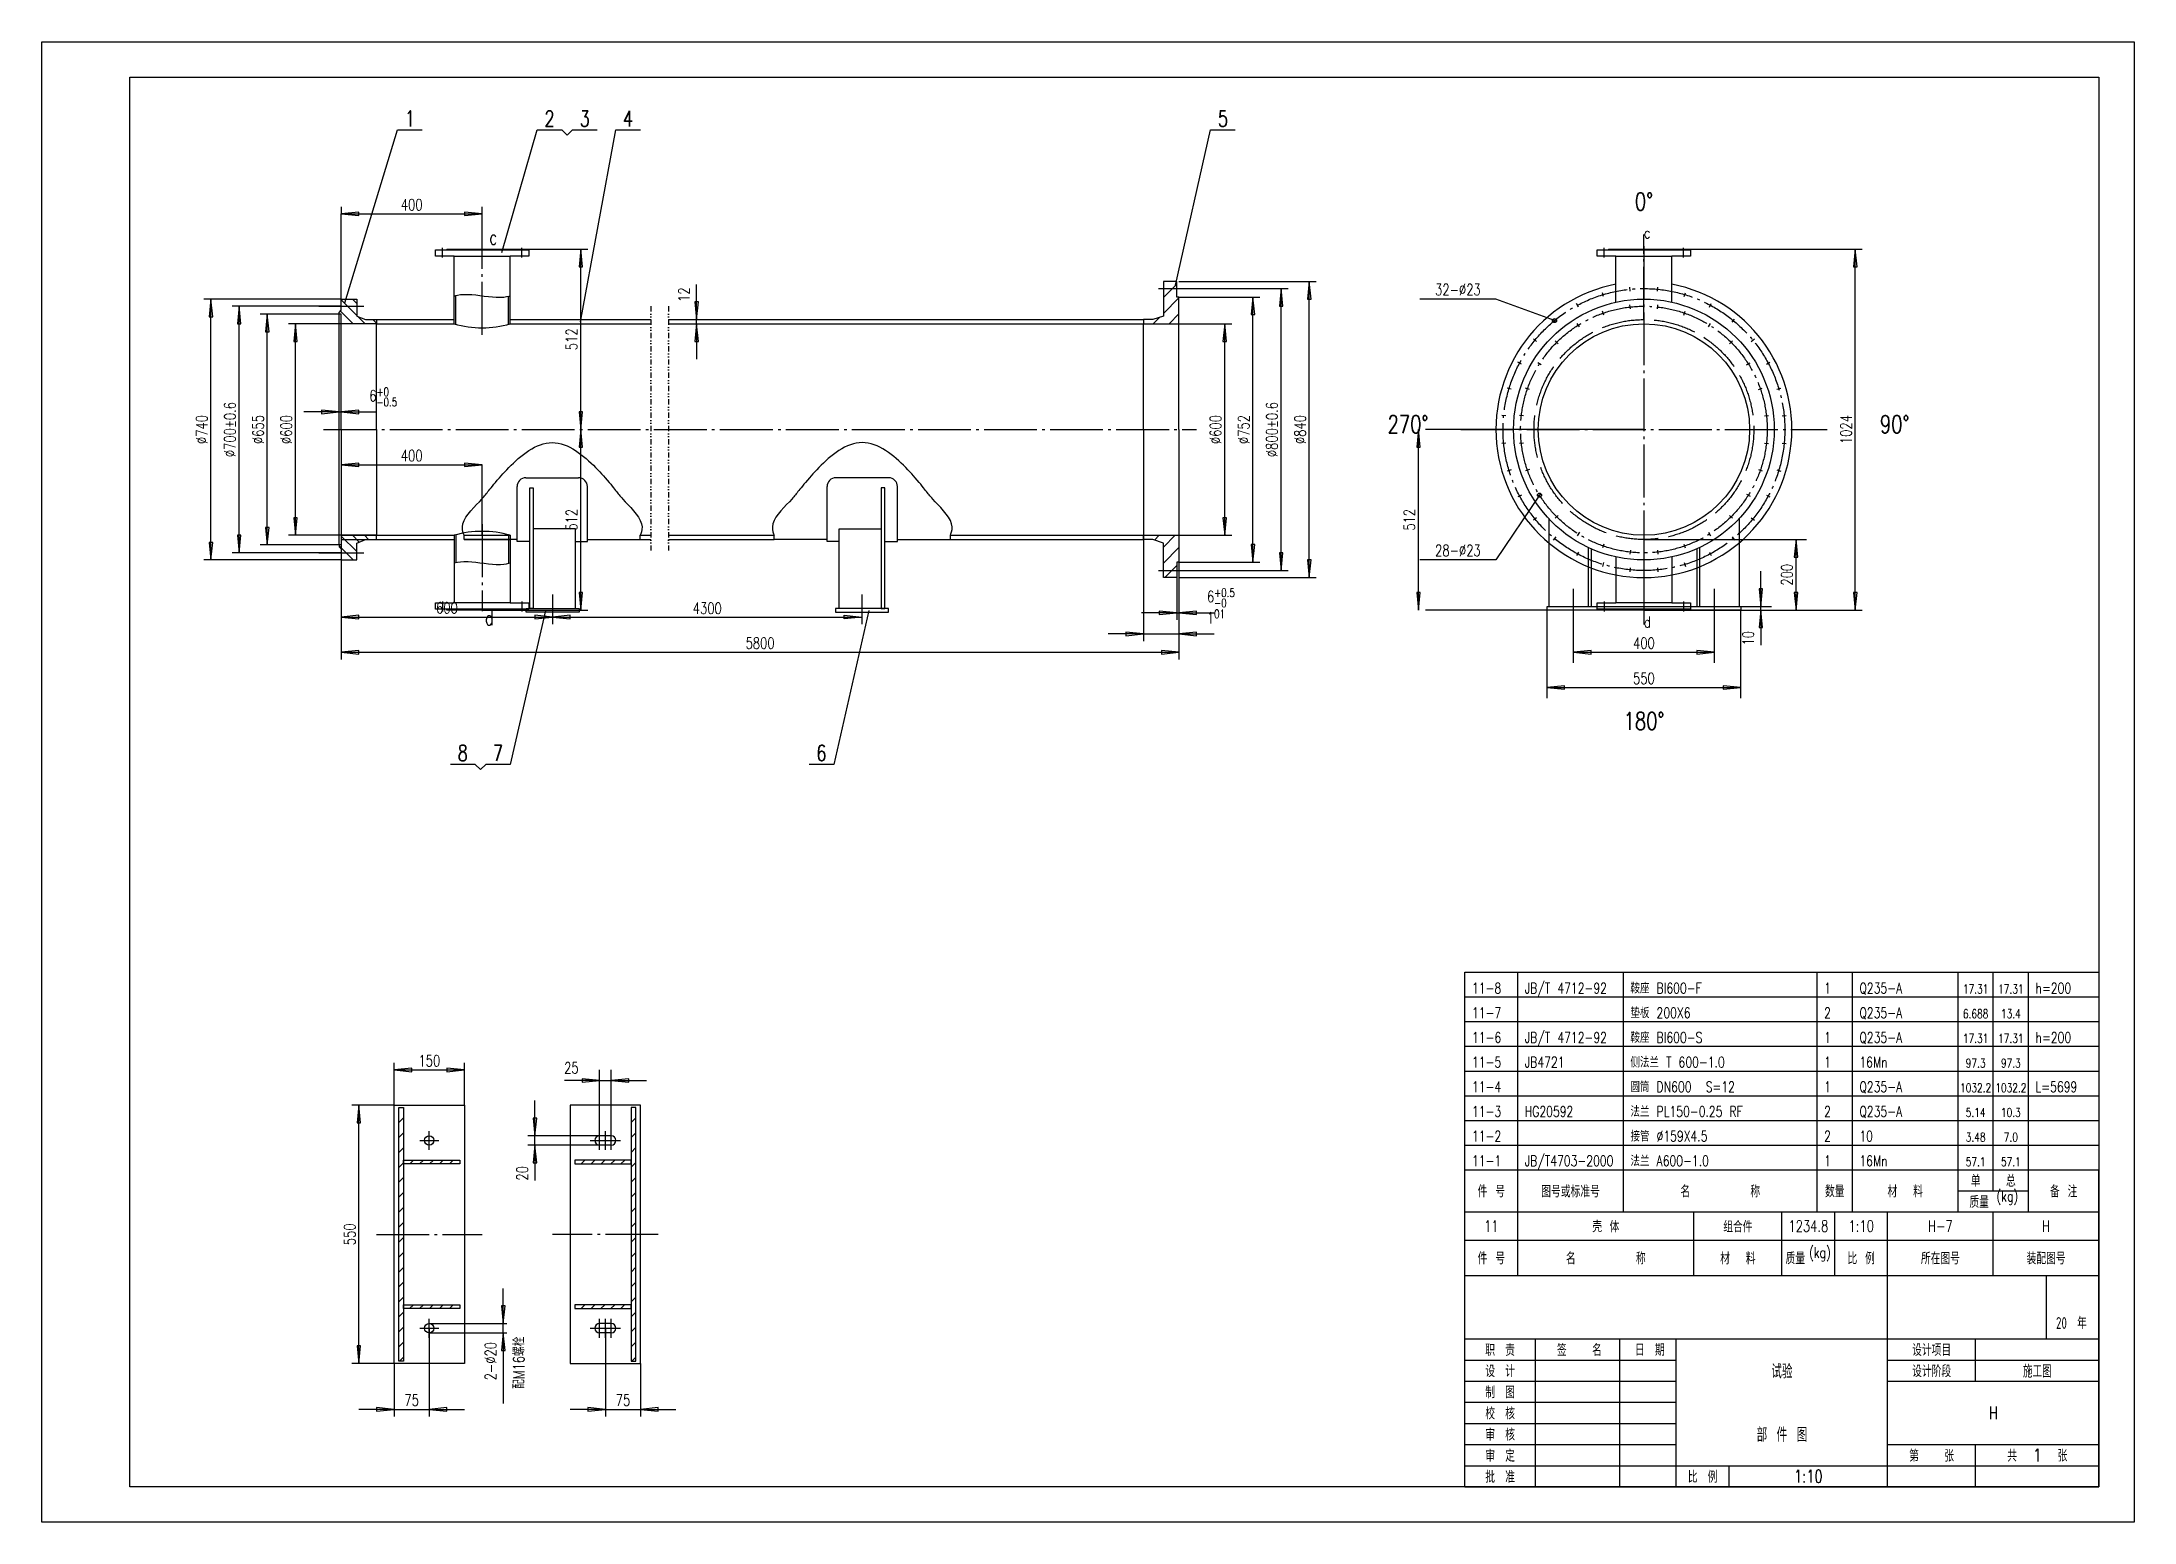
# Model space of a CAD drawing. Extents: x -250 to 5690, y -100 to 4100.
import ezdxf
from ezdxf.enums import TextEntityAlignment as Align

# ---------------------------------------------------------------- set-up
doc = ezdxf.new("R2010")
doc.units = 0
doc.header["$LTSCALE"] = 30
doc.header["$MEASUREMENT"] = 0
for name, pattern in [('CENTER', [6.25, 5, -0.5, 0.25, -0.5]), ('DASHED', [5, 4, -1]), ('DIVIDE', [1.25, 0.5, -0.25, 0, -0.25, 0, -0.25])]:
    doc.linetypes.add(name, pattern=pattern)
for name, color, linetype in [('1', 2, 'CONTINUOUS'), ('2', 1, 'CONTINUOUS'), ('4', 2, 'CENTER'), ('5', 2, 'DASHED'), ('6', 6, 'DIVIDE')]:
    doc.layers.add(name, color=color, linetype=linetype)
doc.styles.add('HZ', font='txt', dxfattribs={"width": 0.75, "bigfont": 'hztxt'})
doc.styles.get("Standard").update_dxf_attribs({"font": 'isocp.shx', "width": 0.707, "bigfont": 'hztxt.shx'})

# ---------------------------------------------------------------- blocks, each defined once
blk = doc.blocks.new('BT3')
at = {"layer": '1'}
for p, q in [((-165, 0), (-165, 18)), ((-115, 0), (-115, 18)), ((-90, 0), (-90, 18)), ((-75, 0), (-75, 18)), ((-60, 0), (-60, 18)), ((-30, 0), (-30, 18)), ((-180, 10), (0, 10))]:
    blk.add_line(p, q, dxfattribs=at)
at = {"layer": '2'}
for p, q in [((-180, 18), (0, 18)), ((-180, 18), (0, 18)), ((-180, 0), (-180, 18)), ((0, 0), (0, 18)), ((-180, 0), (0, 0))]:
    blk.add_line(p, q, dxfattribs=at)
at = {"layer": '1', "style": 'HZ', "width": 0.75}
for s, p in [('件 号', (-172.5, 5)), ('名       称', (-140, 5)), ('材  料', (-102.5, 5)), ('质量', (-86.2, 5)), ('比 例', (-67.5, 5)), ('所在图号', (-45, 5)), ('装配图号', (-15, 5))]:
    blk.add_text(s, height=3.36, dxfattribs=at).set_placement(p, align=Align.MIDDLE)
blk.add_text('(kg)', height=3, dxfattribs=at).set_placement((-79.2, 5), align=Align.CENTER)
blk = doc.blocks.new('BT4')
at = {"layer": '1'}
for p, q in [((-180, 12), (0, 12)), ((-165, 0), (-165, 12)), ((-135, 0), (-135, 12)), ((-80, 0), (-80, 12)), ((-70, 0), (-70, 12)), ((-40, 0), (-40, 12)), ((-30, 6), (-30, 12)), ((-20, 0), (-20, 12)), ((-40, 6), (-20, 6))]:
    blk.add_line(p, q, dxfattribs=at)
at = {"layer": '2'}
for p, q in [((-180, 0), (-180, 12)), ((0, 0), (0, 12)), ((-180, 0), (0, 0)), ((-180, 0), (0, 0))]:
    blk.add_line(p, q, dxfattribs=at)
at = {"layer": '1', "style": 'HZ', "width": 0.75}
for s, p in [('件 号', (-172.5, 6)), ('图号或标准号', (-150, 6)), ('名       称', (-107.5, 6)), ('数量', (-75, 6)), ('材  料', (-55, 6)), ('单', (-35, 9)), ('总', (-25, 9)), ('备 注', (-10, 6)), ('质量', (-34, 3))]:
    blk.add_text(s, height=3.36, dxfattribs=at).set_placement(p, align=Align.MIDDLE)
blk.add_text('(kg)', height=3, dxfattribs=at).set_placement((-26, 3), align=Align.CENTER)

msp = doc.modelspace()

# ---------------------------------------------------------------- linework, layer by layer
at = {"layer": '1'}
for p, q in [((610, 3360), (760, 3850)), ((760, 3850), (830, 3850)), ((1056.2, 3502), (1156.2, 3850)), ((1156.2, 3850), (1226.2, 3850)), ((1226.2, 3850), (1241.2, 3835)), ((1241.2, 3835), (1256.2, 3850)), ((1256.2, 3850), (1326.2, 3850)), ((1279.2, 3306), (1379.2, 3850)), ((1379.2, 3850), (1449.2, 3850)), ((2968.2, 3410), (3068.2, 3850)), ((3068.2, 3850), (3138.2, 3850)), ((600, 3632), (600, 3612)), ((1000, 3612), (1000, 3632)), ((600, 3370), (600, 3612)), ((600, 3370), (600, 3612)), ((600, 3612), (1000, 3612)), ((1000, 3512), (1000, 3612)), ((1000, 3512), (1300, 3512)), ((1280, 3000), (1280, 3512)), ((4298.2, 3512), (4918.2, 3512)), ((4898.2, 2488), (4898.2, 3512)), ((2972.2, 3412.6), (2934.2, 3374.6)), ((2978.2, 3420), (3368.2, 3420)), ((2978.2, 3400), (3288.2, 3400)), ((3268.2, 2600), (3268.2, 3400)), ((3348.2, 2580), (3348.2, 3420)), ((600, 3370), (210, 3370)), ((230, 2630), (230, 3370)), ((600, 3350), (290, 3350)), ((310, 2650), (310, 3350)), ((600, 3327.5), (370, 3327.5)), ((390, 2672.5), (390, 3327.5)), ((597.7, 3336.2), (633.9, 3300)), ((644, 3323.8), (600, 3367.8)), ((631.8, 3370), (644, 3357.8)), ((2934.2, 3329.4), (2978.2, 3373.4)), ((2978.2, 3328.1), (2950.1, 3300)), ((2978.2, 3376), (3208.2, 3376)), ((3188.2, 2624), (3188.2, 3376)), ((3878.2, 3370), (3662.2, 3370)), ((4044.4, 3309.2), (3878.2, 3370)), ((600, 3300), (450, 3300)), ((470, 2700), (470, 3300)), ((667.8, 3300), (647.1, 3320.8)), ((689.8, 3312), (700, 3301.8)), ((1609, 3300), (1609, 3312)), ((2904.8, 3300), (2923.2, 3318.3)), ((2978.2, 3300), (3128.2, 3300)), ((3108.2, 2700), (3108.2, 3300)), ((594, 3050), (600, 3050)), ((600, 3000), (600, 2900)), ((600, 3000), (600, 2900)), ((600, 3000), (600, 2900)), ((600, 3000), (600, 2348)), ((1280, 2488), (1280, 3000)), ((2978.2, 3000), (2978.2, 2348)), ((3658.2, 2488), (3658.2, 3000)), ((4298.2, 3000), (3678.2, 3000)), ((600, 2900), (1000, 2900)), ((1000, 2700), (1000, 2900)), ((4001.8, 2813.8), (3878.2, 2630)), ((600, 2700), (450, 2700)), ((600, 2700), (600, 2530)), ((644, 2653.9), (600, 2697.9)), ((631.9, 2700), (651, 2680.8)), ((677.8, 2688), (665.8, 2700)), ((699.7, 2700), (700, 2699.7)), ((949, 2688), (949, 2700)), ((1449, 2688), (1449, 2700)), ((1829.2, 2688), (1829.2, 2700)), ((2329.2, 2688), (2329.2, 2700)), ((2877.2, 2700), (2877.2, 2400)), ((2922.4, 2700), (2908.9, 2686.4)), ((2934.2, 2666.5), (2967.7, 2700)), ((2978.2, 2700), (3128.2, 2700)), ((4298.2, 2688), (4760.2, 2688)), ((4730.2, 2488), (4730.2, 2688)), ((600, 2630), (210, 2630)), ((600, 2650), (290, 2650)), ((600, 2672.5), (370, 2672.5)), ((594, 2670), (634, 2630)), ((600, 2630), (600, 2448)), ((600, 2630), (600, 2530)), ((2978.2, 2665.3), (2934.2, 2621.3)), ((2938.2, 2580), (2972.2, 2614)), ((2978.2, 2624), (3208.2, 2624)), ((3878.2, 2630), (3662.2, 2630)), ((2972.2, 2580), (2972.2, 2460)), ((2978.2, 2600), (3288.2, 2600)), ((2978.2, 2580), (3368.2, 2580)), ((2978.2, 2580), (2978.2, 2400)), ((1200, 2532), (1200, 2448)), ((2078.2, 2532), (2078.2, 2448)), ((4098.2, 2338), (4098.2, 2548)), ((4498.2, 2338), (4498.2, 2548)), ((4573.2, 2498), (4660.2, 2498)), ((4630.2, 2488), (4630.2, 2498)), ((600, 2468), (1200, 2468)), ((1000, 2488), (1300, 2488)), ((1180, 2487), (1080, 2050)), ((1200, 2488), (1200, 2448)), ((1250, 2473), (1200, 2468)), ((1200, 2468), (1250, 2463)), ((1200, 2468), (2078.2, 2468)), ((1250, 2463), (1250, 2473)), ((2098.2, 2487), (1998.2, 2050)), ((2028.2, 2463), (2028.2, 2473)), ((2028.2, 2473), (2078.2, 2468)), ((2078.2, 2468), (2028.2, 2463)), ((2972.2, 2480), (2978.2, 2480)), ((4298.2, 2488), (3678.2, 2488)), ((4023.2, 2238), (4023.2, 2488)), ((4298.2, 2488), (4918.2, 2488)), ((4573.2, 2238), (4573.2, 2488)), ((4573.2, 2488), (4760.2, 2488)), ((2877.2, 2420), (2978.2, 2420)), ((600, 2368), (2978.2, 2368)), ((4098.2, 2368), (4498.2, 2368)), ((4023.2, 2268), (4573.2, 2268)), ((980, 2050), (910, 2050)), ((995, 2035), (980, 2050)), ((1010, 2050), (995, 2035)), ((1080, 2050), (1010, 2050)), ((1998.2, 2050), (1928.2, 2050)), ((3790, 1460), (5590, 1460)), ((3940, 900), (3940, 1460)), ((4240, 900), (4240, 1460)), ((4790, 900), (4790, 1460)), ((4890, 900), (4890, 1460)), ((5190, 900), (5190, 1460)), ((5290, 900), (5290, 1460)), ((5390, 900), (5390, 1460)), ((3790, 1390), (5590, 1390)), ((3790, 1320), (5590, 1320)), ((3790, 1250), (5590, 1250)), ((750, 1083), (750, 1203)), ((950, 1083), (950, 1203)), ((750, 1183), (950, 1183)), ((1333.5, 956.3), (1333.5, 1183)), ((1333.5, 1153), (1366.5, 1153)), ((1366.5, 956.3), (1366.5, 1183)), ((3790, 1180), (5590, 1180)), ((750, 1083), (630, 1083)), ((650, 350), (650, 1083)), ((3790, 1110), (5590, 1110)), ((776.7, 1047.2), (763.3, 1033.9)), ((1436.7, 1047.3), (1423.3, 1034)), ((3790, 1040), (5590, 1040)), ((763.3, 991.4), (776.7, 1004.8)), ((776.7, 962.4), (763.3, 949)), ((823.3, 983), (876.7, 983)), ((850, 956.3), (850, 1009.7)), ((1350, 996.3), (1130, 996.3)), ((1350, 969.7), (1130, 969.7)), ((1150, 969.7), (1150, 996.3)), ((1306.8, 983), (1393.2, 983)), ((1350, 956.3), (1350, 1009.7)), ((1423.3, 991.6), (1436.7, 1004.9)), ((1436.7, 962.5), (1423.3, 949.1)), ((3790, 970), (5590, 970)), ((763.3, 906.6), (776.7, 919.9)), ((805, 927.2), (794.3, 916.5)), ((822.6, 916.5), (833.3, 927.2)), ((861.5, 927.2), (850.9, 916.5)), ((879.2, 916.5), (889.8, 927.2)), ((918.1, 927.2), (907.4, 916.5)), ((935.7, 916.5), (936.7, 917.4)), ((1291.6, 927.2), (1280.9, 916.5)), ((1309.2, 916.5), (1319.9, 927.2)), ((1348.2, 927.2), (1337.5, 916.5)), ((1365.8, 916.5), (1376.5, 927.2)), ((1404.7, 927.2), (1394.1, 916.5)), ((1422.4, 916.5), (1423.3, 917.5)), ((1423.3, 906.7), (1436.7, 920.1)), ((776.7, 877.5), (763.3, 864.2)), ((763.3, 821.7), (776.7, 835.1)), ((1436.7, 877.6), (1423.3, 864.3)), ((1423.3, 821.9), (1436.7, 835.2)), ((776.7, 792.6), (763.3, 779.3)), ((1436.7, 792.8), (1423.3, 779.4)), ((763.3, 736.9), (776.7, 750.2)), ((1423.3, 737), (1436.7, 750.4)), ((776.7, 707.8), (763.3, 694.5)), ((763.3, 652), (776.7, 665.4)), ((1436.7, 707.9), (1423.3, 694.6)), ((1423.3, 652.2), (1436.7, 665.5)), ((776.7, 622.9), (763.3, 609.6)), ((1436.7, 623.1), (1423.3, 609.7)), ((4990, 0), (4990, 600)), ((5440, 600), (5440, 420)), ((763.3, 567.2), (776.7, 580.5)), ((776.7, 538.1), (763.3, 524.8)), ((1423.3, 567.3), (1436.7, 580.6)), ((1436.7, 538.2), (1423.3, 524.9)), ((763.3, 482.3), (776.7, 495.7)), ((804.9, 516.5), (794.2, 505.8)), ((822.5, 505.8), (833.1, 516.5)), ((850, 423.3), (850, 476.7)), ((861.4, 516.5), (850.8, 505.8)), ((879, 505.8), (889.7, 516.5)), ((918, 516.5), (907.3, 505.8)), ((935.6, 505.8), (936.7, 506.9)), ((1291.5, 516.5), (1280.8, 505.8)), ((1309.1, 505.8), (1319.8, 516.5)), ((1333.5, 423.3), (1333.5, 476.7)), ((1348.1, 516.5), (1337.4, 505.8)), ((1350, 423.3), (1350, 476.7)), ((1365.7, 505.8), (1376.3, 516.5)), ((1366.5, 423.3), (1366.5, 476.7)), ((1404.6, 516.5), (1394, 505.8)), ((1422.2, 505.8), (1423.3, 506.9)), ((1423.3, 482.5), (1436.7, 495.8)), ((776.7, 453.2), (763.3, 439.9)), ((823.3, 450), (876.7, 450)), ((850, 463.3), (1070, 463.3)), ((850, 450), (850, 200)), ((850, 436.7), (1070, 436.7)), ((1060, 436.7), (1060, 463.3)), ((1060, 436.7), (1060, 236.7)), ((1306.8, 450), (1393.2, 450)), ((1350, 450), (1350, 200)), ((1436.7, 453.4), (1423.3, 440)), ((3790, 420), (5590, 420)), ((3990, 0), (3990, 420)), ((4229.7, 0), (4229.7, 420)), ((4390, 0), (4390, 420)), ((5240, 300), (5240, 420)), ((763.3, 397.5), (776.7, 410.8)), ((776.7, 368.4), (764.9, 356.7)), ((1423.3, 397.6), (1436.7, 410.9)), ((1436.7, 368.5), (1424.8, 356.7)), ((3790, 360), (4390, 360)), ((4990, 360), (5590, 360)), ((750, 350), (630, 350)), ((750, 350), (750, 200)), ((1450, 350), (1450, 200)), ((3790, 300), (4390, 300)), ((4990, 300), (5590, 300)), ((3790, 240), (4390, 240)), ((750, 220), (850, 220)), ((1350, 220), (1450, 220)), ((3790, 180), (4390, 180)), ((3790, 120), (4390, 120)), ((4990, 120), (5590, 120)), ((5240, 0), (5240, 120)), ((3790, 60), (5590, 60)), ((4540, 0), (4540, 60))]:
    msp.add_line(p, q, dxfattribs=at)
msp.add_lwpolyline([(-250, -100), (-250, 4100), (5690, 4100), (5690, -100)], close=True, dxfattribs=at)
for points in [[(600, 3612), (650, 3607), (650, 3617), (600, 3612)], [(1000, 3612), (950, 3617), (950, 3607), (1000, 3612)], [(1280, 3512), (1275, 3462), (1285, 3462), (1280, 3512)], [(4898.2, 3512), (4893.2, 3462), (4903.2, 3462), (4898.2, 3512)], [(1609, 3312), (1614, 3362), (1604, 3362), (1609, 3312), (1609, 3412)], [(3268.2, 3400), (3263.2, 3350), (3273.2, 3350), (3268.2, 3400)], [(3348.2, 3420), (3343.2, 3370), (3353.2, 3370), (3348.2, 3420)], [(230, 3370), (225, 3320), (235, 3320), (230, 3370)], [(310, 3350), (305, 3300), (315, 3300), (310, 3350)], [(390, 3327.5), (385, 3277.5), (395, 3277.5), (390, 3327.5)], [(1079.7, 3379.3), (1075.4, 3377.5), (1069.6, 3376.2), (1061.9, 3375.1), (1052.1, 3374.5), (1039.7, 3374.7), (1029.4, 3375.4), (1018, 3376.6), (1006.1, 3378), (993.9, 3379.5), (982, 3380.9), (970.6, 3382), (960.2, 3382.7), (947.9, 3382.7), (938.1, 3381.9), (930.4, 3380.6), (924.6, 3379), (920.5, 3377.7)], [(3188.2, 3376), (3183.2, 3326), (3193.2, 3326), (3188.2, 3376)], [(470, 3300), (465, 3250), (475, 3250), (470, 3300)], [(1609, 3300), (1604, 3250), (1614, 3250), (1609, 3300), (1609, 3200)], [(3108.2, 3300), (3103.2, 3250), (3113.2, 3250), (3108.2, 3300)], [(594, 3050), (544, 3055), (544, 3045), (594, 3050), (494, 3050)], [(600, 3050), (650, 3045), (650, 3055), (600, 3050), (700, 3050)], [(1280, 3000), (1285, 3050), (1275, 3050), (1280, 3000)], [(1280, 3000), (1275, 2950), (1285, 2950), (1280, 3000)], [(3658.2, 3000), (3653.2, 2950), (3663.2, 2950), (3658.2, 3000)], [(949.2, 2700.5), (947.2, 2704.4), (945.4, 2709.9), (944.2, 2716.6), (944, 2724.3), (945.4, 2732.9), (949, 2742.4), (954, 2751.1), (960.5, 2760.1), (968.1, 2769.3), (976.2, 2778.4), (984.3, 2787.2), (992.1, 2795.4), (999, 2802.8), (1001.8, 2805.9), (1004.4, 2808.9), (1006.8, 2811.8), (1009.2, 2814.7), (1011.5, 2817.6), (1013.9, 2820.7), (1016.4, 2823.8), (1019.1, 2827.3), (1022, 2831), (1025.3, 2835.1), (1029, 2839.6), (1033.1, 2844.6), (1037.8, 2850.1), (1043.1, 2856.3), (1049, 2863.1), (1053.7, 2868.4), (1058.7, 2874.1), (1064.1, 2880), (1069.8, 2886.1), (1075.8, 2892.3), (1082.2, 2898.7), (1088.7, 2905), (1095.6, 2911.3), (1102.6, 2917.6), (1109.9, 2923.6), (1117.4, 2929.5), (1125, 2935.1), (1132.8, 2940.3), (1140.8, 2945.2), (1148.9, 2949.6), (1157.1, 2953.5), (1165.3, 2956.8), (1173.7, 2959.4), (1182.1, 2961.4), (1190.5, 2962.7), (1199, 2963.1), (1207.5, 2962.7), (1215.9, 2961.4), (1224.3, 2959.4), (1232.7, 2956.8), (1240.9, 2953.5), (1249.1, 2949.6), (1257.2, 2945.2), (1265.2, 2940.3), (1273, 2935.1), (1280.6, 2929.5), (1288.1, 2923.6), (1295.4, 2917.6), (1302.4, 2911.3), (1309.3, 2905), (1315.8, 2898.7), (1322.2, 2892.3), (1328.2, 2886.1), (1333.9, 2880), (1339.3, 2874.1), (1344.3, 2868.4), (1349, 2863.1), (1354.9, 2856.3), (1360.2, 2850.1), (1364.9, 2844.6), (1369, 2839.6), (1372.7, 2835.1), (1376, 2831), (1378.9, 2827.3), (1381.6, 2823.8), (1384.1, 2820.7), (1386.5, 2817.6), (1388.8, 2814.7), (1391.2, 2811.8), (1393.6, 2808.9), (1396.2, 2805.9), (1399, 2802.8), (1405.9, 2795.4), (1413.7, 2787.2), (1421.8, 2778.4), (1429.9, 2769.3), (1437.5, 2760.1), (1444, 2751.1), (1449, 2742.4), (1452.6, 2732.9), (1454, 2724.3), (1453.8, 2716.6), (1452.6, 2709.9), (1450.8, 2704.4), (1449, 2700)], [(2329.7, 2700.5), (2331, 2704.4), (2332.8, 2709.9), (2334, 2716.6), (2334.2, 2724.3), (2332.8, 2732.9), (2329.2, 2742.4), (2324.2, 2751.1), (2317.7, 2760.1), (2310.1, 2769.3), (2302, 2778.4), (2293.9, 2787.2), (2286.1, 2795.4), (2279.2, 2802.8), (2276.4, 2805.9), (2273.8, 2808.9), (2271.4, 2811.8), (2269, 2814.7), (2266.7, 2817.6), (2264.3, 2820.7), (2261.8, 2823.8), (2259.1, 2827.3), (2256.2, 2831), (2252.9, 2835.1), (2249.2, 2839.6), (2245.1, 2844.6), (2240.4, 2850.1), (2235.1, 2856.3), (2229.2, 2863.1), (2224.5, 2868.4), (2219.5, 2874.1), (2214.1, 2880), (2208.4, 2886.1), (2202.4, 2892.3), (2196, 2898.7), (2189.5, 2905), (2182.6, 2911.3), (2175.6, 2917.6), (2168.3, 2923.6), (2160.8, 2929.5), (2153.2, 2935.1), (2145.4, 2940.3), (2137.4, 2945.2), (2129.3, 2949.6), (2121.1, 2953.5), (2112.9, 2956.8), (2104.5, 2959.4), (2096.1, 2961.4), (2087.7, 2962.7), (2079.2, 2963.1), (2070.7, 2962.7), (2062.3, 2961.4), (2053.9, 2959.4), (2045.5, 2956.8), (2037.3, 2953.5), (2029.1, 2949.6), (2021, 2945.2), (2013, 2940.3), (2005.2, 2935.1), (1997.6, 2929.5), (1990.1, 2923.6), (1982.8, 2917.6), (1975.8, 2911.3), (1968.9, 2905), (1962.4, 2898.7), (1956, 2892.3), (1950, 2886.1), (1944.3, 2880), (1938.9, 2874.1), (1933.9, 2868.4), (1929.2, 2863.1), (1923.3, 2856.3), (1918, 2850.1), (1913.3, 2844.6), (1909.2, 2839.6), (1905.5, 2835.1), (1902.2, 2831), (1899.3, 2827.3), (1896.6, 2823.8), (1894.1, 2820.7), (1891.7, 2817.6), (1889.4, 2814.7), (1887, 2811.8), (1884.6, 2808.9), (1882, 2805.9), (1879.2, 2802.8), (1872.3, 2795.4), (1864.5, 2787.2), (1856.4, 2778.4), (1848.3, 2769.3), (1840.7, 2760.1), (1834.2, 2751.1), (1829.2, 2742.4), (1825.6, 2732.9), (1824.2, 2724.3), (1824.4, 2716.6), (1825.6, 2709.9), (1827.4, 2704.4), (1829.2, 2700)], [(600, 2900), (650, 2895), (650, 2905), (600, 2900)], [(1000, 2900), (950, 2905), (950, 2895), (1000, 2900)], [(470, 2700), (475, 2750), (465, 2750), (470, 2700)], [(3108.2, 2700), (3113.2, 2750), (3103.2, 2750), (3108.2, 2700)], [(230, 2630), (235, 2680), (225, 2680), (230, 2630)], [(310, 2650), (315, 2700), (305, 2700), (310, 2650)], [(390, 2672.5), (395, 2722.5), (385, 2722.5), (390, 2672.5)], [(3188.2, 2624), (3193.2, 2674), (3183.2, 2674), (3188.2, 2624)], [(4730.2, 2688), (4725.2, 2638), (4735.2, 2638), (4730.2, 2688)], [(920.7, 2621.9), (924.6, 2622.5), (930.4, 2623.8), (938.1, 2624.9), (947.9, 2625.5), (960.2, 2625.3), (970.6, 2624.6), (982, 2623.4), (993.9, 2622), (1006.1, 2620.5), (1018, 2619.1), (1029.4, 2618), (1039.7, 2617.3), (1052.1, 2617.3), (1061.9, 2618.1), (1069.6, 2619.4), (1075.4, 2621), (1079.5, 2622.3)], [(3268.2, 2600), (3273.2, 2650), (3263.2, 2650), (3268.2, 2600)], [(3348.2, 2580), (3353.2, 2630), (3343.2, 2630), (3348.2, 2580)], [(4630.2, 2498), (4635.2, 2548), (4625.2, 2548), (4630.2, 2498), (4630.2, 2598)], [(1280, 2488), (1285, 2538), (1275, 2538), (1280, 2488)], [(3658.2, 2488), (3663.2, 2538), (3653.2, 2538), (3658.2, 2488)], [(4730.2, 2488), (4735.2, 2538), (4725.2, 2538), (4730.2, 2488)], [(4898.2, 2488), (4903.2, 2538), (4893.2, 2538), (4898.2, 2488)], [(600, 2468), (650, 2463), (650, 2473), (600, 2468)], [(1200, 2468), (1150, 2473), (1150, 2463), (1200, 2468)], [(2972.2, 2480), (2922.2, 2485), (2922.2, 2475), (2972.2, 2480), (2872.2, 2480)], [(2978.2, 2480), (3028.2, 2475), (3028.2, 2485), (2978.2, 2480), (3078.2, 2480)], [(4630.2, 2488), (4625.2, 2438), (4635.2, 2438), (4630.2, 2488), (4630.2, 2388)], [(2877.2, 2420), (2827.2, 2425), (2827.2, 2415), (2877.2, 2420), (2777.2, 2420)], [(2978.2, 2420), (3028.2, 2415), (3028.2, 2425), (2978.2, 2420), (3078.2, 2420)], [(600, 2368), (650, 2363), (650, 2373), (600, 2368)], [(2978.2, 2368), (2928.2, 2373), (2928.2, 2363), (2978.2, 2368)], [(4098.2, 2368), (4148.2, 2363), (4148.2, 2373), (4098.2, 2368)], [(4498.2, 2368), (4448.2, 2373), (4448.2, 2363), (4498.2, 2368)], [(4023.2, 2268), (4073.2, 2263), (4073.2, 2273), (4023.2, 2268)], [(4573.2, 2268), (4523.2, 2273), (4523.2, 2263), (4573.2, 2268)], [(750, 1183), (800, 1178), (800, 1188), (750, 1183)], [(950, 1183), (900, 1188), (900, 1178), (950, 1183)], [(1333.5, 1153), (1283.5, 1158), (1283.5, 1148), (1333.5, 1153), (1233.5, 1153)], [(1366.5, 1153), (1416.5, 1148), (1416.5, 1158), (1366.5, 1153), (1466.5, 1153)], [(650, 1083), (645, 1033), (655, 1033), (650, 1083)], [(1150, 996.3), (1155, 1046.3), (1145, 1046.3), (1150, 996.3), (1150, 1096.3)], [(1150, 969.7), (1145, 919.7), (1155, 919.7), (1150, 969.7), (1150, 869.7)], [(1060, 463.3), (1065, 513.3), (1055, 513.3), (1060, 463.3), (1060, 563.3)], [(1060, 436.7), (1055, 386.7), (1065, 386.7), (1060, 436.7), (1060, 336.7)], [(650, 350), (655, 400), (645, 400), (650, 350)], [(750, 220), (700, 225), (700, 215), (750, 220), (650, 220)], [(850, 220), (900, 215), (900, 225), (850, 220), (950, 220)], [(1350, 220), (1300, 225), (1300, 215), (1350, 220), (1250, 220)], [(1450, 220), (1500, 215), (1500, 225), (1450, 220), (1550, 220)]]:
    msp.add_lwpolyline(points, dxfattribs=at)
for points in [[(600, 3612), (650, 3607), (650, 3617), (600, 3612)], [(1000, 3612), (950, 3617), (950, 3607), (1000, 3612)], [(1280, 3512), (1275, 3462), (1285, 3462), (1280, 3512)], [(4898.2, 3512), (4893.2, 3462), (4903.2, 3462), (4898.2, 3512)], [(3268.2, 3400), (3263.2, 3350), (3273.2, 3350), (3268.2, 3400)], [(3348.2, 3420), (3343.2, 3370), (3353.2, 3370), (3348.2, 3420)], [(230, 3370), (225, 3320), (235, 3320), (230, 3370)], [(310, 3350), (305, 3300), (315, 3300), (310, 3350)], [(390, 3327.5), (385, 3277.5), (395, 3277.5), (390, 3327.5)], [(1609, 3312), (1614, 3362), (1604, 3362), (1609, 3312)], [(3188.2, 3376), (3183.2, 3326), (3193.2, 3326), (3188.2, 3376)], [(470, 3300), (465, 3250), (475, 3250), (470, 3300)], [(1609, 3300), (1604, 3250), (1614, 3250), (1609, 3300)], [(3108.2, 3300), (3103.2, 3250), (3113.2, 3250), (3108.2, 3300)], [(594, 3050), (544, 3055), (544, 3045), (594, 3050)], [(600, 3050), (650, 3045), (650, 3055), (600, 3050)], [(1280, 3000), (1285, 3050), (1275, 3050), (1280, 3000)], [(1280, 3000), (1275, 2950), (1285, 2950), (1280, 3000)], [(3658.2, 3000), (3653.2, 2950), (3663.2, 2950), (3658.2, 3000)], [(600, 2900), (650, 2895), (650, 2905), (600, 2900)], [(1000, 2900), (950, 2905), (950, 2895), (1000, 2900)], [(470, 2700), (475, 2750), (465, 2750), (470, 2700)], [(3108.2, 2700), (3113.2, 2750), (3103.2, 2750), (3108.2, 2700)], [(230, 2630), (235, 2680), (225, 2680), (230, 2630)], [(310, 2650), (315, 2700), (305, 2700), (310, 2650)], [(390, 2672.5), (395, 2722.5), (385, 2722.5), (390, 2672.5)], [(3188.2, 2624), (3193.2, 2674), (3183.2, 2674), (3188.2, 2624)], [(4730.2, 2688), (4725.2, 2638), (4735.2, 2638), (4730.2, 2688)], [(3268.2, 2600), (3273.2, 2650), (3263.2, 2650), (3268.2, 2600)], [(3348.2, 2580), (3353.2, 2630), (3343.2, 2630), (3348.2, 2580)], [(1280, 2488), (1285, 2538), (1275, 2538), (1280, 2488)], [(3658.2, 2488), (3663.2, 2538), (3653.2, 2538), (3658.2, 2488)], [(4630.2, 2498), (4635.2, 2548), (4625.2, 2548), (4630.2, 2498)], [(4730.2, 2488), (4735.2, 2538), (4725.2, 2538), (4730.2, 2488)], [(4898.2, 2488), (4903.2, 2538), (4893.2, 2538), (4898.2, 2488)], [(600, 2468), (650, 2463), (650, 2473), (600, 2468)], [(1200, 2468), (1150, 2473), (1150, 2463), (1200, 2468)], [(2972.2, 2480), (2922.2, 2485), (2922.2, 2475), (2972.2, 2480)], [(2978.2, 2480), (3028.2, 2475), (3028.2, 2485), (2978.2, 2480)], [(4630.2, 2488), (4625.2, 2438), (4635.2, 2438), (4630.2, 2488)], [(2877.2, 2420), (2827.2, 2425), (2827.2, 2415), (2877.2, 2420)], [(2978.2, 2420), (3028.2, 2415), (3028.2, 2425), (2978.2, 2420)], [(600, 2368), (650, 2363), (650, 2373), (600, 2368)], [(2978.2, 2368), (2928.2, 2373), (2928.2, 2363), (2978.2, 2368)], [(4098.2, 2368), (4148.2, 2363), (4148.2, 2373), (4098.2, 2368)], [(4498.2, 2368), (4448.2, 2373), (4448.2, 2363), (4498.2, 2368)], [(4023.2, 2268), (4073.2, 2263), (4073.2, 2273), (4023.2, 2268)], [(4573.2, 2268), (4523.2, 2273), (4523.2, 2263), (4573.2, 2268)], [(750, 1183), (800, 1178), (800, 1188), (750, 1183)], [(950, 1183), (900, 1188), (900, 1178), (950, 1183)], [(1333.5, 1153), (1283.5, 1158), (1283.5, 1148), (1333.5, 1153)], [(1366.5, 1153), (1416.5, 1148), (1416.5, 1158), (1366.5, 1153)], [(650, 1083), (645, 1033), (655, 1033), (650, 1083)], [(1150, 996.3), (1155, 1046.3), (1145, 1046.3), (1150, 996.3)], [(1150, 969.7), (1145, 919.7), (1155, 919.7), (1150, 969.7)], [(1060, 463.3), (1065, 513.3), (1055, 513.3), (1060, 463.3)], [(1060, 436.7), (1055, 386.7), (1065, 386.7), (1060, 436.7)], [(650, 350), (655, 400), (645, 400), (650, 350)], [(750, 220), (700, 225), (700, 215), (750, 220)], [(850, 220), (900, 215), (900, 225), (850, 220)], [(1350, 220), (1300, 225), (1300, 215), (1350, 220)], [(1450, 220), (1500, 215), (1500, 225), (1450, 220)]]:
    msp.add_solid(points, dxfattribs=at)
at = {"layer": '2'}
for p, q in [((867.5, 3492), (867.5, 3510)), ((867.5, 3510), (898.5, 3510)), ((898.5, 3510), (900.5, 3512)), ((898.5, 3510), (1101.5, 3510)), ((900.5, 3512), (1099.5, 3512)), ((1099.5, 3512), (1101.5, 3510)), ((1101.5, 3510), (1132.5, 3510)), ((1132.5, 3510), (1132.5, 3492)), ((4165.7, 3492), (4165.7, 3510)), ((4165.7, 3510), (4196.7, 3510)), ((4196.7, 3510), (4198.7, 3512)), ((4196.7, 3510), (4399.7, 3510)), ((4198.7, 3512), (4397.7, 3512)), ((4397.7, 3512), (4399.7, 3510)), ((4399.7, 3510), (4430.7, 3510)), ((4430.7, 3510), (4430.7, 3492)), ((920.5, 3492), (867.5, 3492)), ((920.5, 3492), (1079.5, 3492)), ((920.5, 3300), (920.5, 3492)), ((1132.5, 3492), (1079.5, 3492)), ((1079.5, 3300), (1079.5, 3492)), ((4218.7, 3492), (4165.7, 3492)), ((4218.7, 3492), (4377.7, 3492)), ((4218.7, 3361.4), (4218.7, 3492)), ((4430.7, 3492), (4377.7, 3492)), ((4377.7, 3361.4), (4377.7, 3492)), ((2972.2, 3420), (2934.2, 3420)), ((2934.2, 3420), (2934.2, 3322)), ((2972.2, 3376), (2972.2, 3420)), ((594, 3332.5), (600, 3338.5)), ((594, 3327.5), (594, 3332.5)), ((600, 3327.5), (594, 3327.5)), ((594, 2672.5), (594, 3327.5)), ((600, 3338.5), (600, 3370)), ((600, 3370), (644, 3370)), ((600, 3300), (600, 3327.5)), ((644, 3370), (644, 3322)), ((925, 3299), (925, 3378.7)), ((1075, 3299), (1075, 3377.7)), ((2978.2, 3376), (2972.2, 3376)), ((2978.2, 3300), (2978.2, 3376)), ((700, 3300), (600, 3300)), ((600, 3000), (600, 3300)), ((644, 3322), (669, 3312)), ((669, 3312), (700, 3312)), ((700, 3312), (700, 3300)), ((700, 3312), (920.5, 3312)), ((700, 3000), (700, 3300)), ((700, 3300), (920.5, 3300)), ((1079.5, 3312), (1479, 3312)), ((1079.5, 3300), (1479, 3300)), ((1529, 3312), (2877.2, 3312)), ((1529, 3300), (2877.2, 3300)), ((2904.2, 3312), (2877.2, 3312)), ((2877.2, 3312), (2877.2, 3300)), ((2877.2, 3300), (2978.2, 3300)), ((2877.2, 3000), (2877.2, 3300)), ((2934.2, 3322), (2904.2, 3312)), ((2978.2, 3000), (2978.2, 3300)), ((600, 3000), (600, 2700)), ((700, 3000), (700, 2700)), ((2877.2, 3000), (2877.2, 2700)), ((2978.2, 3000), (2978.2, 2700)), ((1124, 2863.1), (1274, 2863.1)), ((2154.2, 2863.1), (2004.2, 2863.1)), ((1099, 2682), (1099, 2838.1)), ((1299, 2682), (1299, 2838.1)), ((1979.2, 2682), (1979.2, 2838.1)), ((2179.2, 2682), (2179.2, 2838.1)), ((4028.2, 2747), (4028.2, 2498)), ((4568.2, 2747), (4568.2, 2498)), ((600, 2700), (600, 2672.5)), ((700, 2700), (600, 2700)), ((600, 2700), (920.5, 2700)), ((600, 2688), (920.5, 2688)), ((644, 2678), (669, 2688)), ((644, 2630), (644, 2678)), ((669, 2688), (700, 2688)), ((700, 2688), (700, 2700)), ((920.5, 2700), (920.5, 2508)), ((925, 2701), (925, 2622.3)), ((949, 2700), (1079.5, 2700)), ((1099, 2688), (949, 2688)), ((949, 2688), (1079.5, 2688)), ((1075, 2701), (1075, 2621.3)), ((1079.5, 2700), (1079.5, 2508)), ((1135, 2682), (1099, 2682)), ((1145, 2718), (1145, 2492)), ((1265, 2718), (1145, 2718)), ((1265, 2492), (1265, 2718)), ((1265, 2682), (1299, 2682)), ((1299, 2688), (1449, 2688)), ((1449, 2700), (1479, 2700)), ((1449, 2688), (1479, 2688)), ((1529, 2700), (1829.2, 2700)), ((1529, 2688), (1829.2, 2688)), ((1979.2, 2688), (1829.2, 2688)), ((2013.2, 2682), (1979.2, 2682)), ((2013.2, 2492), (2013.2, 2718)), ((2013.2, 2718), (2133.2, 2718)), ((2133.2, 2718), (2133.2, 2492)), ((2143.2, 2682), (2179.2, 2682)), ((2179.2, 2688), (2329.2, 2688)), ((2329.2, 2700), (2877.2, 2700)), ((2329.2, 2688), (2877.2, 2688)), ((2877.2, 2688), (2877.2, 2700)), ((2877.2, 2700), (2978.2, 2700)), ((2904.2, 2688), (2877.2, 2688)), ((2934.2, 2678), (2904.2, 2688)), ((2934.2, 2580), (2934.2, 2678)), ((2978.2, 2700), (2978.2, 2624)), ((600, 2672.5), (594, 2672.5)), ((594, 2672.5), (594, 2667.5)), ((594, 2667.5), (600, 2661.5)), ((600, 2661.5), (600, 2630)), ((600, 2630), (644, 2630)), ((2978.2, 2624), (2972.2, 2624)), ((2972.2, 2624), (2972.2, 2580)), ((4140.2, 2665.4), (4140.2, 2498)), ((4148.2, 2661.8), (4148.2, 2498)), ((4218.7, 2638.6), (4218.7, 2508)), ((4377.7, 2638.6), (4377.7, 2508)), ((4448.2, 2661.8), (4448.2, 2498)), ((4456.2, 2665.4), (4456.2, 2498)), ((2972.2, 2580), (2934.2, 2580)), ((867.5, 2490), (867.5, 2508)), ((867.5, 2508), (920.5, 2508)), ((1079.5, 2508), (920.5, 2508)), ((1079.5, 2508), (1132.5, 2508)), ((1132.5, 2508), (1132.5, 2490)), ((4165.7, 2490), (4165.7, 2508)), ((4165.7, 2508), (4218.7, 2508)), ((4377.7, 2508), (4218.7, 2508)), ((4377.7, 2508), (4430.7, 2508)), ((4430.7, 2508), (4430.7, 2490)), ((898.5, 2490), (867.5, 2490)), ((900.5, 2488), (898.5, 2490)), ((1101.5, 2490), (898.5, 2490)), ((1099.5, 2488), (900.5, 2488)), ((1101.5, 2490), (1099.5, 2488)), ((1132.5, 2490), (1101.5, 2490)), ((4196.7, 2490), (4165.7, 2490)), ((4198.7, 2488), (4196.7, 2490)), ((4399.7, 2490), (4196.7, 2490)), ((4397.7, 2488), (4198.7, 2488)), ((4399.7, 2490), (4397.7, 2488)), ((4430.7, 2490), (4399.7, 2490)), ((3790, 900), (3790, 1460)), ((1366.5, 996.3), (1333.5, 996.3)), ((1366.5, 969.7), (1333.5, 969.7)), ((3790, 600), (5590, 600)), ((3790, 0), (3790, 600)), ((5590, 0), (5590, 600)), ((1366.5, 463.3), (1333.5, 463.3)), ((1366.5, 436.7), (1333.5, 436.7)), ((3790, 0), (5590, 0))]:
    msp.add_line(p, q, dxfattribs=at)
for points in [[(0, 0), (0, 4000), (5590, 4000), (5590, 0)], [(1135, 2492), (1135, 2835), (1145, 2835), (1145, 2492)], [(2143.2, 2492), (2143.2, 2835), (2133.2, 2835), (2133.2, 2492)], [(4023.2, 2488), (4023.2, 2498), (4573.2, 2498), (4573.2, 2488)], [(1125, 2482), (1125, 2492), (1275, 2492), (1275, 2482)], [(2153.2, 2482), (2153.2, 2492), (2003.2, 2492), (2003.2, 2482)], [(750, 350), (750, 1083), (950, 1083), (950, 350)], [(763.3, 356.7), (763.3, 1076.3), (776.7, 1076.3), (776.7, 356.7)], [(1450, 350), (1450, 1083), (1250, 1083), (1250, 350)], [(1436.7, 356.7), (1436.7, 1076.3), (1423.3, 1076.3), (1423.3, 356.7)], [(776.7, 916.5), (776.7, 927.2), (936.7, 927.2), (936.7, 916.5)], [(1423.3, 916.5), (1423.3, 927.2), (1263.3, 927.2), (1263.3, 916.5)], [(776.7, 505.8), (776.7, 516.5), (936.7, 516.5), (936.7, 505.8)], [(1423.3, 505.8), (1423.3, 516.5), (1263.3, 516.5), (1263.3, 505.8)]]:
    msp.add_lwpolyline(points, close=True, dxfattribs=at)
for centre, radius in [((4298.2, 3000), 370), ((4298.2, 3000), 300), ((4298.2, 3000), 300), ((4044.4, 3309.2), 5.75), ((4001.8, 2813.8), 5.75), ((850, 983), 13.3), ((850, 450), 13.3)]:
    msp.add_circle(centre, radius, dxfattribs=at)
for centre, radius, start, end in [((4298.2, 3000), 420, 100.91104, 270), ((4298.2, 3000), 420, 270, 79.08896), ((1000, 3576.8), 288, 253.97614, 286.02368), ((1124, 2838.1), 25, 90, 180), ((1274, 2838.1), 25, 0, 90), ((2004.2, 2838.1), 25, 90, 180), ((2154.2, 2838.1), 25, 0, 90), ((1000, 2423.2), 288, 73.97586, 106.0238), ((1333.5, 983), 13.3, 90, 270), ((1366.5, 983), 13.3, 270, 90), ((1333.5, 450), 13.3, 90, 270), ((1366.5, 450), 13.3, 270, 90)]:
    msp.add_arc(centre, radius, start, end, dxfattribs=at)
at = {"layer": '4'}
for p, q in [((887.5, 3488), (887.5, 3516)), ((1000, 3268.8), (1000, 3515)), ((1112.5, 3488), (1112.5, 3516)), ((4185.7, 3488), (4185.7, 3516)), ((4298.2, 3311.4), (4298.2, 3553.4)), ((4298.2, 3520), (4298.2, 2480)), ((4410.7, 3488), (4410.7, 3516)), ((2920.2, 3400), (3036.2, 3400)), ((4183.8, 3377.3), (4180.4, 3388.3)), ((4259.6, 3392.4), (4258.4, 3403.8)), ((4336.8, 3392.4), (4338, 3403.8)), ((4412.6, 3377.3), (4416, 3388.3)), ((536, 3350), (664, 3350)), ((4112.4, 3347.7), (4106.9, 3357.8)), ((4184.5, 3324.9), (4180.7, 3335.8)), ((4259.7, 3342.1), (4258.4, 3353.5)), ((4336.7, 3342.1), (4338, 3353.5)), ((4411.9, 3324.9), (4415.7, 3335.8)), ((4484, 3347.7), (4489.5, 3357.8)), ((4048.1, 3304.8), (4040.8, 3313.6)), ((4115, 3291.5), (4108.9, 3301.2)), ((4481.4, 3291.5), (4487.5, 3301.2)), ((4548.3, 3304.8), (4555.6, 3313.6)), ((3993.4, 3250.1), (3984.6, 3257.4)), ((4054.8, 3243.4), (4046.6, 3251.6)), ((4541.6, 3243.4), (4549.8, 3251.6)), ((4603, 3250.1), (4611.8, 3257.4)), ((3950.5, 3185.8), (3940.4, 3191.3)), ((4006.7, 3183.2), (3997, 3189.3)), ((4589.7, 3183.2), (4599.4, 3189.3)), ((4645.9, 3185.8), (4656, 3191.3)), ((3920.9, 3114.4), (3909.9, 3117.8)), ((3973.3, 3113.7), (3962.4, 3117.5)), ((4623.1, 3113.7), (4634, 3117.5)), ((4675.5, 3114.4), (4686.5, 3117.8)), ((3905.8, 3038.6), (3894.4, 3039.8)), ((3956.1, 3038.5), (3944.7, 3039.8)), ((4640.3, 3038.5), (4651.7, 3039.8)), ((4690.6, 3038.6), (4702, 3039.8)), ((550, 3000), (3028.2, 3000)), ((3778.2, 3000), (4818.2, 3000)), ((3905.8, 2961.4), (3894.4, 2960.2)), ((3956.1, 2961.5), (3944.7, 2960.2)), ((4640.3, 2961.5), (4651.7, 2960.2)), ((4690.6, 2961.4), (4702, 2960.2)), ((3920.9, 2885.6), (3909.9, 2882.2)), ((3973.3, 2886.3), (3962.4, 2882.5)), ((4623.1, 2886.3), (4634, 2882.5)), ((4675.5, 2885.6), (4686.5, 2882.2)), ((3950.5, 2814.2), (3940.4, 2808.7)), ((4006.7, 2816.8), (3997, 2810.7)), ((4589.7, 2816.8), (4599.4, 2810.7)), ((4645.9, 2814.2), (4656, 2808.7)), ((3993.4, 2749.9), (3984.6, 2742.6)), ((4054.8, 2756.6), (4046.6, 2748.4)), ((4541.6, 2756.6), (4549.8, 2748.4)), ((4603, 2749.9), (4611.8, 2742.6)), ((1000, 2731.2), (1000, 2485)), ((4048.1, 2695.2), (4040.8, 2686.4)), ((4115, 2708.5), (4108.9, 2698.8)), ((4184.5, 2675.1), (4180.7, 2664.2)), ((4298.2, 2688.6), (4298.2, 2446.6)), ((4411.9, 2675.1), (4415.7, 2664.2)), ((4481.4, 2708.5), (4487.5, 2698.8)), ((4548.3, 2695.2), (4555.6, 2686.4)), ((536, 2650), (664, 2650)), ((4112.4, 2652.3), (4106.9, 2642.2)), ((4183.8, 2622.7), (4180.4, 2611.7)), ((4259.7, 2657.9), (4258.4, 2646.5)), ((4336.7, 2657.9), (4338, 2646.5)), ((4412.6, 2622.7), (4416, 2611.7)), ((4484, 2652.3), (4489.5, 2642.2)), ((2920.2, 2600), (3036.2, 2600)), ((4259.6, 2607.6), (4258.4, 2596.2)), ((4336.8, 2607.6), (4338, 2596.2)), ((887.5, 2512), (887.5, 2484)), ((1112.5, 2512), (1112.5, 2484)), ((4185.7, 2512), (4185.7, 2484)), ((4410.7, 2512), (4410.7, 2484)), ((700, 716.5), (1000, 716.5)), ((1500, 716.5), (1200, 716.5))]:
    msp.add_line(p, q, dxfattribs=at)
for radius in [400, 350]:
    msp.add_circle((4298.2, 3000), radius, dxfattribs=at)
at = {"layer": '5'}
msp.add_circle((4298.2, 3000), 312, dxfattribs=at)
at = {"layer": '6'}
for p, q in [((1479, 3350), (1479, 2650)), ((1529, 3350), (1529, 2650))]:
    msp.add_line(p, q, dxfattribs=at)

# ---------------------------------------------------------------- block references
at = {"layer": '1', "xscale": 10, "yscale": 10, "zscale": 10}
for name, p in [('BT4', (5590, 780)), ('BT3', (5590, 600))]:
    msp.add_blockref(name, p, dxfattribs=at)

# ---------------------------------------------------------------- texts
at = {"layer": '1', "style": 'HZ', "width": 0.75}
for s, height, p in [('1', 44.8, (795, 3860)), ('2', 44.8, (1191.2, 3860)), ('3', 44.8, (1291.2, 3860)), ('4', 44.8, (1414.2, 3860)), ('5', 44.8, (3103.2, 3860)), ('400', 32, (800, 3622)), ('0%%d', 50, (4298.2, 3622)), ('32-%%c23', 32, (3770.2, 3381)), ('270%%d', 50, (3628.2, 2990)), ('400', 32, (800, 2910)), ('28-%%c23', 32, (3770.2, 2641)), ('600', 32, (900, 2478)), ('d', 40, (1020, 2445)), ('5800', 32, (1789.1, 2378)), ('400', 32, (4298.2, 2378)), ('550', 32, (4298.2, 2278)), ('180%%d', 50, (4298.2, 2148)), ('8', 44.8, (945, 2060)), ('7', 44.8, (1045, 2060)), ('6', 44.8, (1963.2, 2060)), ('17.31', 25, (5240, 1400)), ('17.31', 25, (5340, 1400)), ('6.688', 25, (5240, 1330)), ('13.4', 25, (5340, 1330)), ('17.31', 25, (5240, 1260)), ('17.31', 25, (5340, 1260)), ('150', 32, (850, 1193)), ('25', 32, (1253.5, 1173)), ('97.3', 25, (5240, 1190)), ('97.3', 25, (5340, 1190)), ('1032.2', 25, (5240, 1120)), ('1032.2', 25, (5340, 1120)), ('5.14', 25, (5240, 1050)), ('10.3', 25, (5340, 1050)), ('3.48', 25, (5240, 980)), ('7.0', 25, (5340, 980)), ('57.1', 25, (5240, 910)), ('57.1', 25, (5340, 910)), ('75', 32, (800, 230)), ('75', 32, (1400, 230))]:
    msp.add_text(s, height=height, dxfattribs=at).set_placement(p, align=Align.CENTER)
for s, height, p in [('c', 40, (1020, 3525)), ('c', 32, (4298.2, 3542)), ('+0', 24, (700, 3095)), ('-0.5', 24, (700, 3066)), ('90%%d', 50, (4968.2, 2990)), ('+0.5', 24, (3078.2, 2525)), ('-0', 24, (3078.2, 2496)), ('01  ', 24, (3078.2, 2465)), ('d', 32, (4298.2, 2438)), ('11-8', 30, (3810, 1400)), ('JB/T 4712-92', 30, (3960, 1400)), ('鞍座 BI600-F', 30, (4260, 1400)), ('1', 30, (4810, 1400)), ('Q235-A', 30, (4910, 1400)), ('h=200', 30, (5410, 1400)), ('11-7', 30, (3810, 1330)), ('垫板 200X6', 30, (4260, 1330)), ('2', 30, (4810, 1330)), ('Q235-A', 30, (4910, 1330)), ('11-6', 30, (3810, 1260)), ('JB/T 4712-92', 30, (3960, 1260)), ('鞍座 BI600-S', 30, (4260, 1260)), ('1', 30, (4810, 1260)), ('Q235-A', 30, (4910, 1260)), ('h=200', 30, (5410, 1260)), ('11-5', 30, (3810, 1190)), ('JB4721 ', 30, (3960, 1190)), ('侧法兰 T 600-1.0', 30, (4260, 1190)), ('1', 30, (4810, 1190)), ('16Mn', 30, (4910, 1190)), ('11-4', 30, (3810, 1120)), ('圆筒 DN600  S=12', 30, (4260, 1120)), ('1', 30, (4810, 1120)), ('Q235-A', 30, (4910, 1120)), ('L=5699', 30, (5410, 1120)), ('11-3', 30, (3810, 1050)), ('HG20592', 30, (3960, 1050)), ('法兰 PL150-0.25 RF', 30, (4260, 1050)), ('2', 30, (4810, 1050)), ('Q235-A', 30, (4910, 1050)), ('11-2', 30, (3810, 980)), ('接管 %%c159X4.5', 30, (4260, 980)), ('2', 30, (4810, 980)), ('10', 30, (4910, 980)), ('11-1', 30, (3810, 910)), ('JB/T4703-2000', 30, (3960, 910)), ('法兰 A600-1.0', 30, (4260, 910)), ('1', 30, (4810, 910)), ('16Mn', 30, (4910, 910))]:
    msp.add_text(s, height=height, dxfattribs=at).set_placement(p)
msp.add_text('12', height=32, rotation=90, dxfattribs=at).set_placement((1589, 3362))
for s, p in [('512', (1270, 3256)), ('%%c740', (220, 3000)), ('%%c700%%p0.6', (300, 3000)), ('%%c655', (380, 3000)), ('%%c600', (460, 3000)), ('%%c600', (3098.2, 3000)), ('%%c752', (3178.2, 3000)), ('%%c800%%p0.6', (3258.2, 3000)), ('%%c840', (3338.2, 3000)), ('1024', (4888.2, 3000)), ('512', (1270, 2744)), ('512', (3648.2, 2744)), ('200', (4720.2, 2588)), ('10', (4610.2, 2408)), ('20', (1130, 889.7)), ('550', (640, 716.5)), ('2-%%c20', (1040, 356.7))]:
    msp.add_text(s, height=32, rotation=90, dxfattribs=at).set_placement(p, align=Align.CENTER)
for s, p in [('6', (700, 3080)), ('6', (3078.2, 2510)), ('1', (3078.2, 2450))]:
    msp.add_text(s, height=32, dxfattribs=at).set_placement(p, align=Align.RIGHT)
for s, height, p in [('4300', 32, (1639.1, 2493)), ('11', 32, (3865, 740)), ('壳 体', 32, (4190, 740)), ('组合件', 32, (4565, 740)), ('1234.8', 32, (4765, 740)), ('1:10', 32, (4915, 740)), ('H-7', 32, (5140, 740)), ('H', 32, (5440, 740)), ('试验', 40, (4690, 330)), ('施工图', 36, (5415, 330)), ('H', 36, (5290, 210)), ('部 件 图', 40, (4690, 150)), ('1', 36, (5415, 90)), ('1:10', 36, (4765, 30))]:
    msp.add_text(s, height=height, dxfattribs=at).set_placement(p, align=Align.MIDDLE)
at = {"layer": '1', "width": 0.75}
for s, p in [('20  年', (5511.9, 466.8)), ('职  责', (3890, 390)), ('签     名', (4115, 390)), ('日  期', (4315, 390)), ('设计项目', (5115, 390)), ('设  计', (3890, 330)), ('设计阶段', (5115, 330)), ('制  图', (3890, 270)), ('校  核', (3890, 210)), ('审  核', (3890, 150)), ('审  定', (3890, 90)), ('第     张', (5115, 90)), ('共        张', (5415, 90)), ('批  准', (3890, 30)), ('比  例', (4465, 30))]:
    msp.add_text(s, height=33.6, dxfattribs=at).set_placement(p, align=Align.MIDDLE)
at = {"layer": '1', "style": 'HZ', "width": 0.75}
msp.add_text('配M16螺栓', height=32, rotation=90, dxfattribs=at).set_placement((1120, 426.7), align=Align.RIGHT)

doc.saveas('drawing.dxf')
